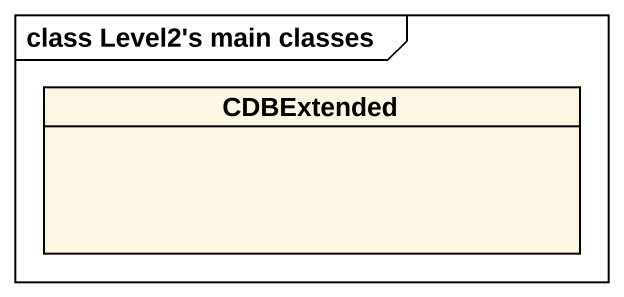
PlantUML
@startuml
mainframe class Level2's main classes
hide circle
hide empty members
class CDBExtended
@enduml
